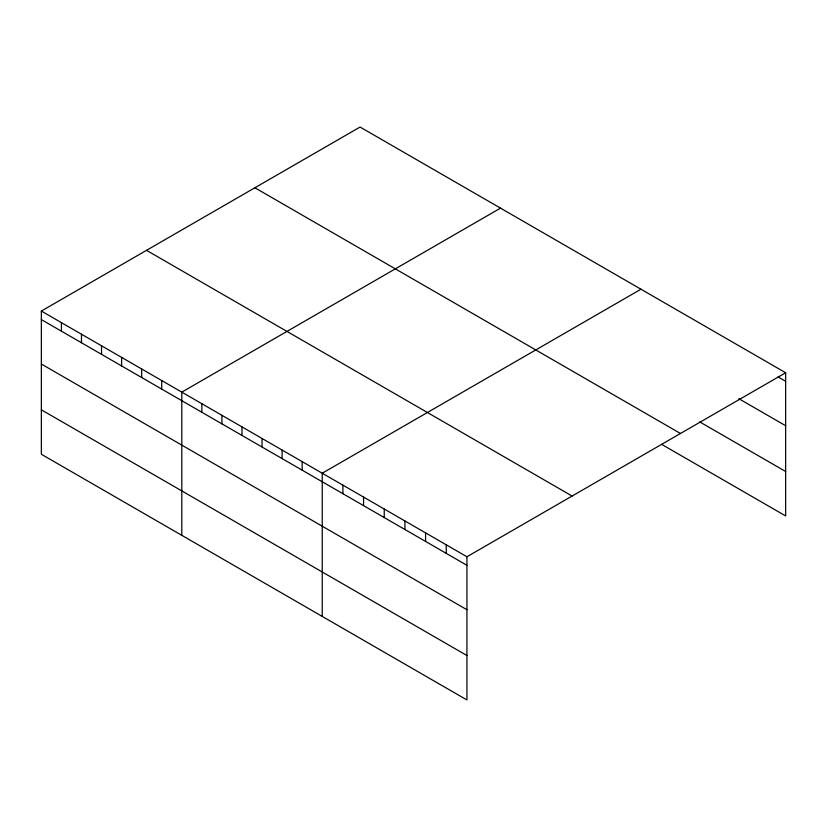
<?xml version="1.0" encoding="UTF-8"?>
<svg xmlns="http://www.w3.org/2000/svg" width="827" height="827" viewBox="0 0 827 827"><rect width="100%" height="100%" fill="white"/><g stroke="black" fill="none" stroke-linecap="round" stroke-linejoin="round"><path stroke-width="1.24" d="M466.935 609.737L466.935 556.767L41.35 311.055L41.35 454.25L466.935 699.952L466.935 609.737L41.35 364.035M661.621 444.337L785.65 515.945L785.65 372.75L360.065 127.048L41.35 311.055M500.511 208.135L181.795 392.143L181.795 535.327M640.956 289.212L322.23 473.23L322.23 616.415M466.935 556.767L785.65 372.75M778.031 376.895L785.65 381.288M738.873 398.717L785.65 425.729M699.704 421.884L785.65 471.504M254.892 187.77L680.476 433.482M146.524 250.333L572.108 496.045M41.35 319.594L466.935 565.306M41.35 409.81L466.935 655.522M446.26 544.828L446.26 553.366M425.585 532.898L425.585 541.437M404.92 520.958L404.92 529.497M384.245 509.029L384.245 517.568M363.57 497.089L363.57 505.628M342.905 485.16L342.905 493.698M302.165 461.642L302.165 470.181M282.11 450.053L282.11 458.592M262.045 438.475L262.045 447.014M241.98 426.887L241.98 435.426M221.915 415.309L221.915 423.848M201.85 403.721L201.85 412.26M161.73 380.554L161.73 389.093M141.665 368.976L141.665 377.515M121.6 357.388L121.6 365.927M101.535 345.81L101.535 354.349M81.48 334.222L81.48 342.76M61.415 322.644L61.415 331.182"/></g></svg>
